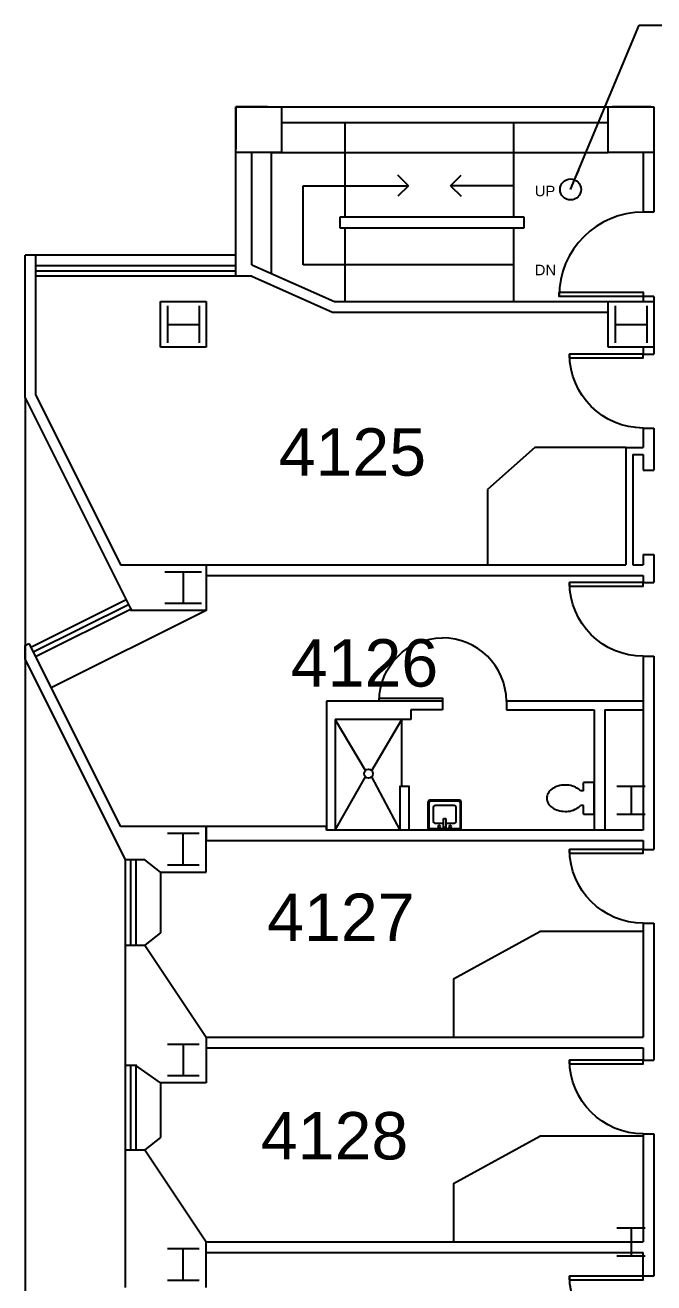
# Model space of a CAD drawing. Extents: x -84 to 5671, y -72 to 3104.
# Drawn here: x 3563 to 3922, y 2372 to 3088 of the extents above; entities that cross this region are included whole.
import ezdxf

# ---------------------------------------------------------------- set-up
doc = ezdxf.new("R2010")
doc.units = 0
doc.header["$LTSCALE"] = 12
doc.header["$MEASUREMENT"] = 0
doc.layers.get('0').update_dxf_attribs({"linetype": 'CONTINUOUS'})
for name, color, linetype in [('A-ANNO-RNUM', 4, 'CONTINUOUS'), ('A-ANNO-TEXT', 4, 'CONTINUOUS'), ('A-ANNO-TEXT-STAIR', 4, 'CONTINUOUS'), ('A-DOOR', 2, 'CONTINUOUS'), ('A-FLOR-CASE', 3, 'CONTINUOUS'), ('A-FLOR-PFIX', 2, 'CONTINUOUS'), ('A-FLOR-STRS', 2, 'CONTINUOUS'), ('A-GLAZ', 2, 'CONTINUOUS'), ('A-GLAZ-SILL', 1, 'CONTINUOUS'), ('A-WALL-FULL', 6, 'CONTINUOUS'), ('S-COLS', 5, 'CONTINUOUS')]:
    doc.layers.add(name, color=color, linetype=linetype)
doc.layers.get('0').freeze()
doc.styles.add('ARIAL', font='arial.ttf')
doc.styles.get("Standard").update_dxf_attribs({"font": 'SIMPLEX'})
doc.dimstyles.new('DIM1-4', dxfattribs={"dimscale": 48, "dimtxt": 0.09375, "dimasz": 0.125, "dimexe": 0.125, "dimexo": 0.09375, "dimgap": 0.046875, "dimtad": 1, "dimdec": 4, "dimzin": 7, "dimdsep": 46, "dimlunit": 4, "dimtxsty": 'Standard', "dimblk": 'TICK', "dimcen": 2.25, "dimdle": 1.5, "dimadec": 0, "dimazin": 0, "dimtfac": 1, "dimtdec": 4, "dimtix": 1, "dimtofl": 0, "dimtmove": 2, "dimatfit": 3, "dimldrblk": 'TICK', "dimfxl": 1, "dimtolj": 1, "dimtzin": 0, "dimarcsym": 0})

# ---------------------------------------------------------------- blocks, each defined once
blk = doc.blocks.new('TICK')
at = {"linetype": 'Continuous'}
blk.add_line((0.988, 0), (-0.988, 0), dxfattribs=at)
at = {"color": 11}
blk.add_line((-0.223, -0.223), (0.223, 0.223), dxfattribs=at)
blk = doc.blocks.new('*U20')
for p, q in [((0, 0), (0, 0)), ((-36, 0), (-36, 0))]:
    blk.add_line(p, q)
blk.add_lwpolyline([(0, 0), (0, -36), (-1.75, -36), (-1.75, 0)], close=True)
blk.add_arc((0, 0), 36, 180, 270)
blk = doc.blocks.new('*U39')
for p, q in [((-36, 0), (-36, 0)), ((0, 0), (0, 0))]:
    blk.add_line(p, q)
blk.add_lwpolyline([(0, 0), (0, 36), (-1.75, 36), (-1.75, 0)], close=True)
blk.add_arc((0, 0), 36, 90, 180)
blk = doc.blocks.new('Sink-Hand 17-19 - 19_ x 17_-166597-4TH FLOOR LOCATION PLAN')
for p, q in [((2.06, 18.44), (2.06, 2.44)), ((2.56, 17.94), (2.56, 3.44)), ((20.06, 19.44), (3.06, 19.44)), ((19.56, 18.94), (3.56, 18.94)), ((5.06, 15.44), (5.06, 7.44)), ((17.06, 16.44), (6.06, 16.44)), ((18.06, 7.44), (18.06, 15.44)), ((20.56, 3.44), (20.56, 17.94)), ((21.06, 2.44), (21.06, 18.44)), ((10.93, 3.89), (10.93, 9.12)), ((10.93, 9.12), (12.18, 9.12)), ((12.18, 9.12), (12.18, 3.89)), ((2.56, 3.44), (20.56, 3.44)), ((6.06, 6.44), (10.93, 6.44)), ((12.18, 3.89), (10.93, 3.89)), ((12.18, 6.44), (17.06, 6.44))]:
    blk.add_line(p, q)
for centre, radius, start, end in [((3.06, 18.44), 1, 90, 180), ((3.56, 17.94), 1, 90, 180), ((6.06, 15.44), 1, 90, 180), ((17.06, 15.44), 1, 360, 90), ((19.56, 17.94), 1, 360, 90), ((20.06, 18.44), 1, 0, 90), ((6.06, 7.44), 1, 180, 270), ((17.06, 7.44), 1, 270, 0), ((8.43, 4.44), 0.75, 0, 180), ((8.43, 4.44), 0.75, 180, 0), ((14.68, 4.44), 0.75, 0, 180), ((14.68, 4.44), 0.75, 180, 0)]:
    blk.add_arc(centre, radius, start, end)

msp = doc.modelspace()

# ---------------------------------------------------------------- linework, layer by layer
at = {"layer": 'A-ANNO-TEXT'}
for p, q in [((3781.74, 2997), (3775.74, 3003)), ((3805.74, 2997), (3811.74, 3003)), ((3721.74, 2997), (3781.74, 2997)), ((3721.74, 2952), (3721.74, 2997)), ((3781.74, 2997), (3775.74, 2991)), ((3805.74, 2997), (3811.74, 2991)), ((3841.74, 2997), (3805.74, 2997)), ((3841.74, 2952), (3721.74, 2952))]:
    msp.add_line(p, q, dxfattribs=at)
at = {"layer": 'A-DOOR'}
msp.add_arc((3801.16, 2703.12), 36.38, 0.60099, 90.05717, dxfattribs=at)
at = {"layer": 'A-FLOR-CASE'}
for p, q in [((3666.5, 2755), (3578.31, 2711)), ((3640.5, 2606), (3640.5, 2571.5)), ((3640.5, 2571.5), (3631.74, 2564.5)), ((3640.5, 2486), (3640.5, 2455)), ((3640.5, 2455), (3631.74, 2448))]:
    msp.add_line(p, q, dxfattribs=at)
at = {"layer": 'A-FLOR-PFIX'}
for p, q in [((3757.3, 2663.95), (3740.07, 2693)), ((3760.83, 2663.95), (3778.07, 2693)), ((3778.07, 2655), (3778.07, 2693)), ((3740.07, 2630), (3757.3, 2660.42)), ((3777.07, 2630), (3760.83, 2660.42)), ((3881.51, 2652.42), (3879.66, 2652.42)), ((3881.51, 2652.42), (3881.51, 2657.18)), ((3887.51, 2657.18), (3881.51, 2657.18)), ((3887.51, 2639.18), (3887.51, 2657.18)), ((3881.51, 2643.95), (3879.66, 2643.95)), ((3881.51, 2639.18), (3881.51, 2643.95)), ((3881.51, 2639.18), (3887.51, 2639.18))]:
    msp.add_line(p, q, dxfattribs=at)
msp.add_circle((3759.07, 2662.18), 2.5, dxfattribs=at)
for centre, radius, start, end in [((3865.95, 2648.18), 5.44, 149.8906, 180), ((3868.38, 2646.77), 8.25, 125.53768, 149.8906), ((3869.97, 2644.55), 10.98, 106.48174, 125.53768), ((3871.01, 2641.03), 14.65, 90, 106.48174), ((3871.01, 2641.03), 14.65, 73.51826, 90), ((3872.05, 2644.55), 10.98, 54.46232, 73.51826), ((3873.64, 2646.77), 8.25, 43.16245, 54.46232), ((3865.95, 2648.18), 5.44, 180, 210.1094), ((3868.38, 2649.59), 8.25, 210.1094, 234.46232), ((3873.64, 2649.59), 8.25, 305.53768, 316.83755), ((3869.97, 2651.82), 10.98, 234.46232, 253.51826), ((3871.01, 2655.33), 14.65, 253.51826, 270), ((3871.69, 2651.7), 11.04, 266.48419, 286.48174), ((3871.38, 2652.77), 12.15, 286.48174, 305.53768)]:
    msp.add_arc(centre, radius, start, end, dxfattribs=at)
at = {"layer": 'A-FLOR-STRS'}
for p, q in [((3745.74, 2979), (3745.74, 3033)), ((3841.74, 2979), (3841.74, 3033)), ((3742.74, 2979), (3742.74, 2973)), ((3847.74, 2979), (3742.74, 2979)), ((3742.74, 2973), (3847.74, 2973)), ((3745.74, 2931), (3745.74, 2973)), ((3841.74, 2931), (3841.74, 2973)), ((3847.74, 2973), (3847.74, 2979))]:
    msp.add_line(p, q, dxfattribs=at)
at = {"layer": 'A-GLAZ'}
for p, q in [((3683.5, 2948.43), (3569.5, 2948.43)), ((3622.69, 2758.59), (3568.14, 2731.37)), ((3623.49, 2613), (3623.49, 2564.5)), ((3623.49, 2496.5), (3623.49, 2448))]:
    msp.add_line(p, q, dxfattribs=at)
at = {"layer": 'A-GLAZ-SILL'}
for p, q in [((3683.5, 2951.43), (3569.5, 2951.43)), ((3683.5, 2945.43), (3569.5, 2945.43)), ((3621.35, 2761.28), (3566.8, 2734.06)), ((3624.22, 2756), (3569.48, 2728.69)), ((3620.49, 2613), (3620.49, 2564.5)), ((3626.49, 2613), (3626.49, 2564.5)), ((3620.49, 2496.5), (3620.49, 2448)), ((3626.49, 2496.5), (3626.49, 2448))]:
    msp.add_line(p, q, dxfattribs=at)
at = {"layer": 'A-WALL-FULL'}
for p, q in [((3709.5, 3042), (3921.5, 3042)), ((3709.5, 3033), (3895.5, 3033)), ((3683.5, 2945.43), (3683.5, 3016)), ((3692.5, 2952), (3692.5, 3016)), ((3703.5, 3016), (3895.5, 3016)), ((3703.5, 3016), (3703.5, 2947.11)), ((3915.5, 3016), (3915.5, 2982)), ((3921.5, 3020), (3921.5, 2982)), ((3921.5, 2982), (3915.5, 2982)), ((3563.5, 2876.24), (3563.5, 2957.43)), ((3683.5, 2957.43), (3563.5, 2957.43)), ((3569.5, 2877.65), (3569.5, 2957.43)), ((3692.5, 2952), (3739.74, 2931)), ((3692.5, 2952), (3739.74, 2931)), ((3692.5, 2945.43), (3683.5, 2945.43)), ((3692.5, 2945.43), (3738.46, 2925)), ((3692.5, 2945.43), (3738.46, 2925)), ((3640.5, 2931), (3666.5, 2931)), ((3640.5, 2905), (3640.5, 2931)), ((3666.5, 2931), (3666.5, 2905)), ((3739.74, 2931), (3895.74, 2931)), ((3739.74, 2931), (3895.74, 2931)), ((3895.5, 2931), (3921.5, 2931)), ((3895.5, 2905), (3895.5, 2931)), ((3915.5, 2934), (3915.5, 2931)), ((3921.5, 2934), (3915.5, 2934)), ((3921.5, 2934), (3921.5, 2930)), ((3921.5, 2931), (3921.5, 2905)), ((3738.46, 2925), (3895.5, 2925)), ((3738.46, 2925), (3895.5, 2925)), ((3666.5, 2905), (3640.5, 2905)), ((3921.5, 2905), (3895.5, 2905)), ((3915.5, 2905), (3915.5, 2901)), ((3915.5, 2905), (3915.5, 2901)), ((3915.5, 2901), (3921.5, 2901)), ((3921.5, 2905), (3921.5, 2901)), ((3563.5, 2876.24), (3563.5, 1895.24)), ((3563.5, 2876.24), (3623.99, 2755)), ((3569.5, 2877.65), (3617.72, 2781)), ((3915.5, 2859), (3915.5, 2848)), ((3915.5, 2859), (3921.5, 2859)), ((3921.5, 2859), (3921.5, 2835)), ((3853.74, 2848), (3826.74, 2824)), ((3905.5, 2848), (3853.74, 2848)), ((3905.5, 2848), (3915.5, 2848)), ((3905.5, 2848), (3905.5, 2781)), ((3909.5, 2844), (3915.5, 2844)), ((3909.5, 2844), (3909.5, 2781)), ((3915.5, 2844), (3915.5, 2835)), ((3915.5, 2835), (3921.5, 2835)), ((3826.74, 2824), (3826.74, 2781)), ((3915.5, 2787), (3915.5, 2781)), ((3915.5, 2787), (3921.5, 2787)), ((3921.5, 2787), (3921.5, 2771)), ((3617.72, 2781), (3666.5, 2781)), ((3666.5, 2781), (3905.5, 2781)), ((3666.5, 2781), (3666.5, 2755)), ((3909.5, 2781), (3915.5, 2781)), ((3666.5, 2775), (3915.5, 2775)), ((3915.5, 2775), (3915.5, 2771)), ((3915.5, 2771), (3921.5, 2771)), ((3666.5, 2755), (3623.5, 2755)), ((3563.5, 2735.24), (3565.67, 2736.32)), ((3565.67, 2736.32), (3617.72, 2632)), ((3563.5, 2727.24), (3563.5, 2735.24)), ((3915.5, 2729), (3915.5, 2630)), ((3915.5, 2729), (3921.5, 2729)), ((3921.5, 2729), (3921.5, 2619)), ((3563.5, 2727.24), (3620.49, 2613)), ((3801.5, 2703.5), (3735.07, 2703.5)), ((3735.07, 2703.5), (3735.07, 2630)), ((3801.12, 2703.5), (3801.12, 2698.5)), ((3837.54, 2703.5), (3837.54, 2698.5)), ((3915.5, 2703.5), (3837.54, 2703.5)), ((3801.12, 2698.5), (3783.07, 2698.5)), ((3783.07, 2698.5), (3783.07, 2693)), ((3837.54, 2698.5), (3887.51, 2698.5)), ((3887.51, 2698.5), (3887.51, 2630)), ((3893.52, 2698.5), (3915.5, 2698.5)), ((3893.52, 2698.5), (3893.52, 2630)), ((3740.07, 2693), (3740.07, 2630)), ((3783.07, 2693), (3740.07, 2693)), ((3666.5, 2632), (3617.72, 2632)), ((3666.5, 2606), (3666.5, 2632)), ((3735.07, 2632), (3666.5, 2632)), ((3666.5, 2632), (3666.5, 2624)), ((3735.07, 2630), (3735.07, 2632)), ((3915.5, 2630), (3735.07, 2630)), ((3666.5, 2624), (3915.5, 2624)), ((3915.5, 2624), (3915.5, 2619)), ((3915.5, 2619), (3921.5, 2619)), ((3631.74, 2613), (3620.49, 2613)), ((3640.5, 2606), (3631.74, 2613)), ((3640.5, 2606), (3666.5, 2606)), ((3807.5, 2545.24), (3856.5, 2572.24)), ((3915.5, 2572.24), (3856.5, 2572.24)), ((3915.5, 2577), (3915.5, 2512)), ((3915.5, 2577), (3921.5, 2577)), ((3921.5, 2577), (3921.5, 2499)), ((3620.49, 2564.5), (3620.49, 2496)), ((3620.49, 2564.5), (3631.74, 2564.5)), ((3631.74, 2564.5), (3666.5, 2512)), ((3807.5, 2545.24), (3807.5, 2512)), ((3666.5, 2512), (3915.5, 2512)), ((3666.5, 2512), (3666.5, 2486)), ((3666.5, 2506), (3915.5, 2506)), ((3915.5, 2506), (3915.5, 2499)), ((3626.5, 2496), (3620.49, 2496)), ((3640.5, 2486), (3626.5, 2496)), ((3915.5, 2499), (3921.5, 2499)), ((3666.5, 2486), (3640.5, 2486)), ((3915.5, 2457), (3915.5, 2395.5)), ((3915.5, 2457), (3921.5, 2457)), ((3921.5, 2457), (3921.5, 2376)), ((3807.5, 2428.74), (3856.5, 2455.74)), ((3915.5, 2455.74), (3856.5, 2455.74)), ((3620.49, 2448), (3631.74, 2448)), ((3620.49, 2448), (3620.49, 2369.5)), ((3631.74, 2448), (3666.5, 2395.5)), ((3807.5, 2428.74), (3807.5, 2395.5)), ((3666.5, 2395.5), (3915.5, 2395.5)), ((3666.5, 2369.5), (3666.5, 2395.5)), ((3666.5, 2389.5), (3915.5, 2389.5)), ((3915.5, 2376), (3915.5, 2389.5)), ((3921.5, 2376), (3915.5, 2376))]:
    msp.add_line(p, q, dxfattribs=at)
msp.add_lwpolyline([(3777.07, 2630), (3777.07, 2655), (3782.07, 2655), (3782.07, 2630)], dxfattribs=at)
at = {"layer": 'S-COLS'}
for p, q in [((3701.42, 3042), (3683.5, 3042)), ((3683.5, 3042), (3683.5, 3018)), ((3683.5, 3042), (3709.5, 3042)), ((3683.5, 3016), (3683.5, 3042)), ((3709.5, 3042), (3709.5, 3016)), ((3895.5, 3042), (3921.5, 3042)), ((3895.5, 3016), (3895.5, 3042)), ((3919.81, 3042), (3897.79, 3042)), ((3921.5, 3042), (3921.5, 3016)), ((3709.5, 3016), (3683.5, 3016)), ((3921.5, 3016), (3895.5, 3016)), ((3644.5, 2928.5), (3644.5, 2907.5)), ((3662.5, 2928.5), (3662.5, 2907.5)), ((3899.5, 2928.5), (3899.5, 2907.5)), ((3917.5, 2928.5), (3917.5, 2907.5)), ((3644.5, 2918), (3662.5, 2918)), ((3899.5, 2918), (3917.5, 2918)), ((3664, 2777), (3643, 2777)), ((3653.5, 2777), (3653.5, 2759)), ((3664, 2759), (3643, 2759)), ((3900.5, 2655), (3916.5, 2655)), ((3908.5, 2655), (3908.5, 2639)), ((3900.5, 2639), (3916.5, 2639)), ((3662.5, 2628), (3644.5, 2628)), ((3653.5, 2610), (3653.5, 2628)), ((3662.5, 2610), (3644.5, 2610)), ((3662.5, 2508), (3644.5, 2508)), ((3653.5, 2508), (3653.5, 2490)), ((3662.5, 2490), (3644.5, 2490)), ((3900.5, 2403.5), (3916.5, 2403.5)), ((3908.5, 2403.5), (3908.5, 2387.5)), ((3662.5, 2391.5), (3644.5, 2391.5)), ((3653.5, 2373.5), (3653.5, 2391.5)), ((3900.5, 2387.5), (3916.5, 2387.5)), ((3662.5, 2373.5), (3644.5, 2373.5))]:
    msp.add_line(p, q, dxfattribs=at)

# ---------------------------------------------------------------- block references
at = {"layer": 'A-DOOR', "rotation": 270}
for p, xscale, yscale, zscale in [((3915.5, 2934), 1.333333333333322, 1.333333333333322, 1.333333333333322), ((3915.5, 2901), -1.166666666666654, 1.166666666666654, 1.166666666666653), ((3915.5, 2771), -1.166666666666654, 1.166666666666654, 1.166666666666653), ((3915.5, 2619), -1.166666666666654, 1.166666666666654, 1.166666666666653), ((3915.5, 2499), -1.166666666666654, 1.166666666666654, 1.166666666666653), ((3915.5, 2376), -1.166666666666654, 1.166666666666654, 1.166666666666653)]:
    msp.add_blockref('*U20', p, dxfattribs=dict(at, xscale=xscale, yscale=yscale, zscale=zscale))
at = {"layer": 'A-DOOR', "xscale": -1, "rotation": 90}
msp.add_blockref('*U39', (3801.12, 2703.5), dxfattribs=at)
at = {"layer": 'A-FLOR-PFIX'}
msp.add_blockref('Sink-Hand 17-19 - 19_ x 17_-166597-4TH FLOOR LOCATION PLAN', (3790.81, 2627.56), dxfattribs=at)

# ---------------------------------------------------------------- texts
at = {"layer": 'A-ANNO-RNUM', "style": 'ARIAL'}
for s, p in [('4125', (3707.89, 2831.87)), ('4126', (3714.79, 2711.74)), ('4127', (3701.33, 2566.86)), ('4128', (3697.75, 2442.45))]:
    msp.add_text(s, height=27, dxfattribs=at).set_placement(p)
at = {"layer": 'A-ANNO-TEXT', "style": 'ARIAL'}
for s, p in [('UP', (3853.74, 2991)), ('DN', (3853.74, 2946))]:
    msp.add_text(s, height=6, dxfattribs=at).set_placement(p)

# ---------------------------------------------------------------- leaders
at = {"layer": 'A-ANNO-TEXT-STAIR'}
msp.add_leader([(3874.07, 2994.87), (3913.14, 3088.44), (3930.16, 3088.44)], dimstyle='DIM1-4', override={"dimscale": 96, "dimgap": 0, "dimtad": 0, "dimldrblk": 'DotBlank'}, dxfattribs=at)

doc.saveas('drawing.dxf')
